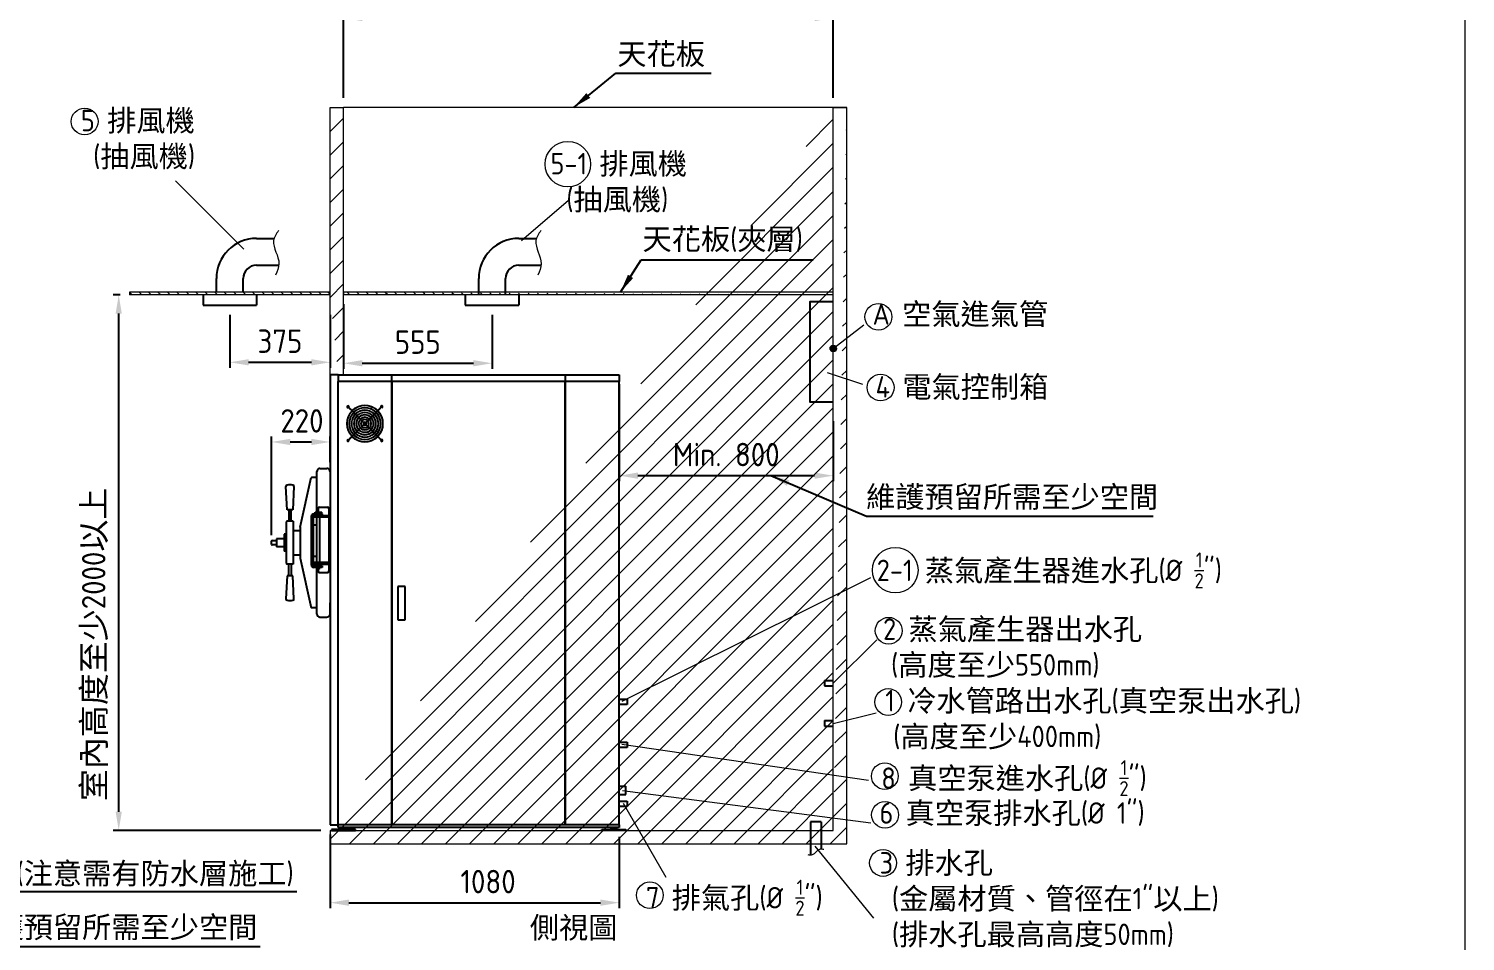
# Model space of a CAD drawing. Header units: millimetres. Extents: x -406921 to -172782, y -22195 to 7119.
# Drawn here: x -178149 to -172782, y -16461 to -13054 of the extents above; entities that cross this region are included whole.
import ezdxf

# ---------------------------------------------------------------- set-up
doc = ezdxf.new("R2010")
doc.units = ezdxf.units.MM
doc.header["$MEASUREMENT"] = 0
doc.linetypes.add('HIDDEN', pattern=[9.525, 6.35, -3.175])
doc.layers.get('0').update_dxf_attribs({"lineweight": 25})
for name, color, linetype, lineweight in [('D', 3, 'Continuous', 13), ('F', 7, 'Continuous', 15), ('H', 2, 'HIDDEN', 15), ('S', 4, 'Continuous', 15)]:
    doc.layers.add(name, color=color, linetype=linetype, lineweight=lineweight)
doc.styles.get("Standard").update_dxf_attribs({"font": 'KAIU.TTF'})
doc.styles.add('STU25', font='isocp2.shx')
doc.dimstyles.new('STU25', dxfattribs={"dimscale": 35, "dimtxt": 2.5, "dimasz": 2, "dimexe": 0.6, "dimexo": 1, "dimgap": 1, "dimtad": 1, "dimdsep": 46, "dimtxsty": 'STU25', "dimcen": 2, "dimazin": 2, "dimtfac": 1, "dimtmove": 0, "dimatfit": 3, "dimfxl": 0, "dimtolj": 1, "dimtzin": 0, "dimarcsym": 0})
doc.dimstyles.new('STU25$7', dxfattribs={"dimscale": 35, "dimtxt": 2.5, "dimasz": 2, "dimexe": 1.25, "dimexo": 0.625, "dimgap": 1, "dimtad": 0, "dimdec": 4, "dimdsep": 46, "dimtxsty": 'STU25', "dimcen": 2.5, "dimazin": 2, "dimtfac": 1, "dimtdec": 4, "dimtmove": 0, "dimatfit": 3, "dimfxl": 0, "dimtolj": 1, "dimtzin": 0, "dimarcsym": 0})
pattern_1 = [(135, (37616.902, 4272.78), (-17.6776695, -17.6776695), [])]

# ---------------------------------------------------------------- blocks, each defined once
blk = doc.blocks.new('*D5')
at = {"layer": 'D', "color": 0, "linetype": 'Continuous', "lineweight": -2}
for p, q in [((-176972.7, -14082.1), (-176972.7, -14323.6)), ((-176417.7, -14121.2), (-176417.7, -14323.6)), ((-176902.7, -14302.6), (-176487.7, -14302.6))]:
    blk.add_line(p, q, dxfattribs=at)
at = {"layer": 'D', "color": 0}
for points in [[(-176902.7, -14290.9), (-176902.7, -14314.2), (-176972.7, -14302.6)], [(-176487.7, -14314.2), (-176487.7, -14290.9), (-176417.7, -14302.6)]]:
    blk.add_solid(points, dxfattribs=at)
at = {"layer": 'Defpoints', "color": 0}
for p in [(-176972.7, -14047.1), (-176417.7, -14086.2), (-176417.7, -14302.6)]:
    blk.add_point(p, dxfattribs=at)
at = {"layer": 'D', "color": 0, "insert": (-176695.2, -14223.8), "char_height": 87.5, "attachment_point": 5, "style": 'STU25'}
blk.add_mtext('\\A1;555', dxfattribs=at)
blk = doc.blocks.new('*D7')
at = {"layer": 'D', "color": 0, "lineweight": -2}
for p, q in [((-177807.7, -14047.1), (-177833.7, -14047.1)), ((-177812.7, -15977.1), (-177812.7, -14117.1)), ((-177057.7, -16047.1), (-177833.7, -16047.1))]:
    blk.add_line(p, q, dxfattribs=at)
at = {"layer": 'D', "color": 0}
for points in [[(-177801, -14117.1), (-177824.3, -14117.1), (-177812.7, -14047.1)], [(-177824.3, -15977.1), (-177801, -15977.1), (-177812.7, -16047.1)]]:
    blk.add_solid(points, dxfattribs=at)
at = {"layer": 'Defpoints', "color": 0}
for p in [(-177812.7, -14047.1), (-177772.7, -14047.1), (-177022.7, -16047.1)]:
    blk.add_point(p, dxfattribs=at)
at = {"layer": 'D', "color": 0, "insert": (-177901.1, -15352.3), "char_height": 87.5, "attachment_point": 5, "rotation": 90, "style": 'STU25'}
blk.add_mtext('\\A1;{\\f標楷體|b0|i0|c136|p65;室內高度至少}2000{\\f標楷體|b0|i0|c136|p65;以上}', dxfattribs=at)
blk = doc.blocks.new('*D11')
at = {"layer": 'D', "color": 0, "lineweight": -2}
for p, q in [((-175942.7, -14381.1), (-175942.7, -14743.3)), ((-175142.7, -14518.6), (-175142.7, -14743.3)), ((-175872.7, -14722.3), (-175212.7, -14722.3))]:
    blk.add_line(p, q, dxfattribs=at)
at = {"layer": 'D', "color": 0}
for points in [[(-175872.7, -14710.6), (-175872.7, -14733.9), (-175942.7, -14722.3)], [(-175212.7, -14733.9), (-175212.7, -14710.6), (-175142.7, -14722.3)]]:
    blk.add_solid(points, dxfattribs=at)
at = {"layer": 'Defpoints', "color": 0}
for p in [(-175942.7, -14346.1), (-175142.7, -14483.6), (-175142.7, -14722.3)]:
    blk.add_point(p, dxfattribs=at)
at = {"layer": 'D', "color": 0, "insert": (-175542.7, -14643.5), "char_height": 87.5, "attachment_point": 5, "style": 'STU25'}
blk.add_mtext('\\A1;{\\Fisocp2.shx;Min. 800}', dxfattribs=at)
blk = doc.blocks.new('*D12')
at = {"layer": 'D', "color": 0, "lineweight": -2}
for p, q in [((-176972.7, -13312.1), (-176972.7, -12992.4)), ((-176902.7, -13013.4), (-175212.7, -13013.4)), ((-175142.7, -13312.1), (-175142.7, -12992.4))]:
    blk.add_line(p, q, dxfattribs=at)
at = {"layer": 'D', "color": 0}
for points in [[(-176902.7, -13001.7), (-176902.7, -13025.1), (-176972.7, -13013.4)], [(-175212.7, -13025.1), (-175212.7, -13001.7), (-175142.7, -13013.4)]]:
    blk.add_solid(points, dxfattribs=at)
at = {"layer": 'Defpoints', "color": 0}
for p in [(-175142.7, -13013.4), (-176972.7, -13347.1), (-175142.7, -13347.1)]:
    blk.add_point(p, dxfattribs=at)
at = {"layer": 'D', "color": 0, "insert": (-176162.1, -12923.3), "char_height": 87.5, "attachment_point": 5, "style": 'STU25'}
blk.add_mtext('\\A1;1830({\\f標楷體|b0|i0|c136|p65;滅菌區})', dxfattribs=at)
blk = doc.blocks.new('*D13')
at = {"layer": 'D', "color": 0, "lineweight": -2}
for p, q in [((-177022.7, -16062.1), (-177022.7, -16337.7)), ((-175942.7, -16071.1), (-175942.7, -16337.7)), ((-176952.7, -16316.7), (-176012.7, -16316.7))]:
    blk.add_line(p, q, dxfattribs=at)
at = {"layer": 'D', "color": 0}
for points in [[(-176952.7, -16305), (-176952.7, -16328.4), (-177022.7, -16316.7)], [(-176012.7, -16328.4), (-176012.7, -16305), (-175942.7, -16316.7)]]:
    blk.add_solid(points, dxfattribs=at)
at = {"layer": 'Defpoints', "color": 0}
for p in [(-177022.7, -16027.1), (-175942.7, -16036.1), (-175942.7, -16316.7)]:
    blk.add_point(p, dxfattribs=at)
at = {"layer": 'D', "color": 0, "insert": (-176432.7, -16238), "char_height": 87.5, "attachment_point": 5, "style": 'STU25'}
blk.add_mtext('\\A1;1080', dxfattribs=at)
blk = doc.blocks.new('*D16')
at = {"layer": 'D', "color": 0, "linetype": 'Continuous', "lineweight": -2}
for p, q in [((-177397.7, -14121.2), (-177397.7, -14320.1)), ((-177022.7, -14121.2), (-177022.7, -14320.1)), ((-177327.7, -14299.1), (-177092.7, -14299.1))]:
    blk.add_line(p, q, dxfattribs=at)
at = {"layer": 'D', "color": 0}
for points in [[(-177327.7, -14287.4), (-177327.7, -14310.7), (-177397.7, -14299.1)], [(-177092.7, -14310.7), (-177092.7, -14287.4), (-177022.7, -14299.1)]]:
    blk.add_solid(points, dxfattribs=at)
at = {"layer": 'Defpoints', "color": 0}
for p in [(-177397.7, -14086.2), (-177022.7, -14086.2), (-177022.7, -14299.1)]:
    blk.add_point(p, dxfattribs=at)
at = {"layer": 'D', "color": 0, "insert": (-177210.2, -14220.3), "char_height": 87.5, "attachment_point": 5, "style": 'STU25'}
blk.add_mtext('\\A1;375', dxfattribs=at)
blk = doc.blocks.new('*D28')
at = {"layer": 'D', "color": 0, "linetype": 'Continuous', "lineweight": -2}
for p, q in [((-177241.6, -14944.1), (-177241.6, -14575.5)), ((-177171.6, -14596.5), (-177092.7, -14596.5)), ((-177022.7, -14672.1), (-177022.7, -14575.5))]:
    blk.add_line(p, q, dxfattribs=at)
at = {"layer": 'D', "color": 0}
for points in [[(-177171.6, -14584.8), (-177171.6, -14608.2), (-177241.6, -14596.5)], [(-177092.7, -14608.2), (-177092.7, -14584.8), (-177022.7, -14596.5)]]:
    blk.add_solid(points, dxfattribs=at)
at = {"layer": 'Defpoints', "color": 0}
for p in [(-177022.7, -14596.5), (-177022.7, -14707.1), (-177241.6, -14979.1)]:
    blk.add_point(p, dxfattribs=at)
at = {"layer": 'D', "color": 0, "insert": (-177128.1, -14517.7), "char_height": 87.5, "attachment_point": 5, "style": 'STU25'}
blk.add_mtext('\\A1;220', dxfattribs=at)

msp = doc.modelspace()

# ---------------------------------------------------------------- hatches: boundary and pattern name
msp.add_hatch(color=256).paths.add_polyline_path([(-175131.981, -14247.072, 1), (-175153.502, -14247.072, 1)])
at = {"layer": 'H', "ltscale": 5}
h = msp.add_hatch(dxfattribs=at)
h.set_pattern_fill('ANSI31', color=256, scale=20, style=0)
h.set_pattern_definition([(45, (54190.627, 3469.22), (-44.90128, 44.90128), [])])
h.paths.add_polyline_path([(-175142.742, -13347.072), (-175092.742, -13347.072)], flags=16)
h.paths.add_polyline_path([(-175142.742, -13347.072), (-175092.742, -13347.072)], flags=16)
h.paths.add_polyline_path([(-175142.742, -13347.072), (-175092.742, -13347.072)], flags=0)
h.paths.add_polyline_path([(-175142.742, -13347.072), (-175092.742, -13347.072)], flags=0)
h.paths.add_polyline_path([(-175142.742, -13347.072), (-175092.742, -13347.072)], flags=0)
h.paths.add_polyline_path([(-175142.742, -13347.072), (-175092.742, -13347.072)], flags=0)
h.paths.add_polyline_path([(-175142.742, -13347.072), (-175092.742, -13347.072)], flags=0)
h.paths.add_polyline_path([(-175142.742, -13347.072), (-175092.742, -13347.072)], flags=0)
h.paths.add_polyline_path([(-175142.742, -13347.072), (-175092.742, -13347.072)], flags=0)
h.paths.add_polyline_path([(-175142.742, -13347.072), (-175092.742, -13347.072)], flags=0)
h.paths.add_polyline_path([(-175142.742, -13347.072), (-175092.742, -13347.072)], flags=0)
h.paths.add_polyline_path([(-175142.742, -13347.072), (-175092.742, -13347.072)], flags=0)
h.paths.add_polyline_path([(-175142.742, -13347.072), (-175092.742, -13347.072)], flags=0)
h.paths.add_polyline_path([(-175142.742, -13347.072), (-175092.742, -13347.072)], flags=0)
h.paths.add_polyline_path([(-175142.742, -13347.072), (-175092.742, -13347.072)], flags=0)
h.paths.add_polyline_path([(-175142.742, -13347.072), (-175092.742, -13347.072)], flags=0)
h.paths.add_polyline_path([(-175142.742, -13347.072), (-175092.742, -13347.072)], flags=0)
h.paths.add_polyline_path([(-175142.742, -13347.072), (-175092.742, -13347.072)], flags=0)
h.paths.add_polyline_path([(-175142.742, -13347.072), (-175092.742, -13347.072)], flags=0)
h.paths.add_polyline_path([(-175142.742, -13347.072), (-175092.742, -13347.072)], flags=0)
h.paths.add_polyline_path([(-175142.742, -13347.072), (-175092.742, -13347.072)], flags=0)
h.paths.add_polyline_path([(-175142.742, -13347.072), (-175092.742, -13347.072)], flags=0)
h.paths.add_polyline_path([(-175142.742, -13347.072), (-175092.742, -13347.072)], flags=0)
edge = h.paths.add_edge_path()
edge.add_line((-175092.742, -16097.072), (-175092.742, -13347.072))
edge.add_line((-175142.742, -16047.072), (-175142.742, -13347.072))
edge.add_line((-177022.742, -16097.072), (-175092.742, -16097.072))
edge.add_line((-177022.742, -16047.072), (-175142.742, -16047.072))
edge.add_line((-177022.742, -16047.072), (-177022.742, -16097.072))
h = msp.add_hatch(dxfattribs=at)
h.set_pattern_fill('ANSI31', color=256, scale=500, style=0)
h.set_pattern_definition([(45, (37616.9, 4272.78), (-44.194174, 44.194174), [])])
h.paths.add_polyline_path([(-177022.742, -13347.072), (-176972.742, -13347.072), (-176972.742, -14346.072), (-177022.742, -14346.072)])
h.paths.add_polyline_path([(-177022.742, -13347.072), (-176972.742, -13347.072)], flags=16)
h.paths.add_polyline_path([(-177022.742, -13347.072), (-176972.742, -13347.072)], flags=16)
h.paths.add_polyline_path([(-177022.742, -13347.072), (-176972.742, -13347.072)], flags=0)
h.paths.add_polyline_path([(-177022.742, -13347.072), (-176972.742, -13347.072)], flags=0)
edge = h.paths.add_edge_path(flags=16)
edge.add_line((-177022.742, -14346.072), (-176992.742, -14346.072))
edge.add_line((-177022.742, -14047.072), (-177022.742, -14037.072))
at = {"layer": 'H'}
h = msp.add_hatch(dxfattribs=at)
h.set_pattern_fill('ANSI31', color=256, scale=200, angle=90, style=0)
h.set_pattern_definition(pattern_1)
h.paths.add_polyline_path([(-177022.742, -14037.072), (-177772.742, -14037.072), (-177772.742, -14047.072), (-177022.742, -14047.072)])
h = msp.add_hatch(dxfattribs=at)
h.set_pattern_fill('ANSI31', color=256, scale=200, angle=90, style=0)
h.set_pattern_definition(pattern_1)
h.paths.add_polyline_path([(-175142.742, -14047.688), (-175142.742, -14037.072)])
h.paths.add_polyline_path([(-175142.742, -14047.688), (-175142.742, -14037.072)], flags=16)
h.paths.add_polyline_path([(-175142.742, -14047.688), (-175142.742, -14037.072)], flags=0)
h.paths.add_polyline_path([(-175142.742, -14047.688), (-175142.742, -14037.072)], flags=0)
h.paths.add_polyline_path([(-175142.742, -14047.688), (-175142.742, -14037.072)], flags=0)
edge = h.paths.add_edge_path()
edge.add_line((-175142.742, -14037.072), (-176972.742, -14037.072))
edge.add_line((-175142.742, -14047.072), (-176972.742, -14047.072))
edge.add_line((-176972.742, -14037.072), (-176972.742, -14047.072))

# ---------------------------------------------------------------- linework, layer by layer
at = {"linetype": 'Continuous'}
for p, q in [((-177297.742, -13836.324), (-177231.822, -13836.324)), ((-176317.742, -13836.324), (-176251.822, -13836.324)), ((-177297.742, -13936.324), (-177214.447, -13936.324)), ((-176317.742, -13936.324), (-176234.447, -13936.324)), ((-177447.742, -14037.072), (-177447.742, -13986.324)), ((-177347.742, -14037.072), (-177347.742, -13986.324)), ((-176467.742, -14047.072), (-176467.742, -13986.324)), ((-176367.742, -14047.072), (-176367.742, -13986.324)), ((-177497.742, -14047.072), (-177497.742, -14086.216)), ((-177297.742, -14047.072), (-177297.742, -14086.216)), ((-176517.742, -14047.072), (-176517.742, -14086.216)), ((-176317.742, -14047.072), (-176317.742, -14086.216)), ((-177497.742, -14086.216), (-177297.742, -14086.216)), ((-176517.742, -14086.216), (-176317.742, -14086.216)), ((-177183.326, -14849.335), (-177187.826, -14762.335)), ((-177157.826, -14762.335), (-177162.326, -14849.335)), ((-177162.326, -14849.335), (-177183.326, -14849.335)), ((-177177.576, -14849.335), (-177177.576, -14892.572)), ((-177168.076, -14892.572), (-177168.076, -14849.335)), ((-177084.742, -14864.894), (-177052.742, -14864.894)), ((-177078.353, -14858.167), (-177079.257, -14859.071)), ((-177079.257, -14863.99), (-177079.257, -14859.071)), ((-177079.257, -14863.99), (-177078.353, -14864.894)), ((-177078.353, -14858.167), (-177055.13, -14858.167)), ((-177078.353, -14864.894), (-177066.742, -14864.894)), ((-177055.13, -14864.894), (-177066.742, -14864.894)), ((-177055.13, -14858.167), (-177054.227, -14859.071)), ((-177054.227, -14863.99), (-177055.13, -14864.894)), ((-177054.227, -14863.99), (-177054.227, -14859.071)), ((-177052.742, -14864.894), (-177052.742, -14870.894)), ((-177092.742, -15056.894), (-177092.742, -14872.894)), ((-177086.742, -14872.894), (-177086.742, -15056.894)), ((-177086.742, -14873.394), (-177086.742, -14873.394)), ((-177072.704, -14907.394), (-177086.742, -14907.394)), ((-177086.678, -14872.394), (-177082.742, -14872.394)), ((-177052.742, -14870.894), (-177084.742, -14870.894)), ((-177072.452, -15046.894), (-177072.452, -14876.894)), ((-177061.031, -15046.894), (-177061.031, -14876.894)), ((-177086.742, -15022.394), (-177072.704, -15022.394)), ((-177177.576, -15095.81), (-177177.576, -15052.572)), ((-177168.076, -15052.572), (-177168.076, -15095.81)), ((-177086.742, -15057.394), (-177086.742, -15057.394)), ((-177072.704, -15057.394), (-177086.678, -15057.394)), ((-177052.742, -15058.894), (-177084.742, -15058.894)), ((-177052.742, -15064.894), (-177084.742, -15064.894)), ((-177072.452, -15058.894), (-177072.452, -15052.894)), ((-177071.549, -15070.289), (-177072.275, -15064.894)), ((-177071.549, -15070.289), (-177061.934, -15070.289)), ((-177061.934, -15070.289), (-177061.208, -15064.894)), ((-177061.031, -15058.894), (-177061.031, -15052.894)), ((-177052.742, -15058.894), (-177052.742, -15064.894)), ((-177183.326, -15095.81), (-177187.826, -15182.81)), ((-177162.326, -15095.81), (-177183.326, -15095.81)), ((-177157.826, -15182.81), (-177162.326, -15095.81)), ((-175175.117, -15487.072), (-175142.742, -15487.072)), ((-175175.117, -15487.072), (-175175.117, -15507.072)), ((-175175.117, -15507.072), (-175142.742, -15507.072)), ((-175175.117, -15637.072), (-175175.117, -15657.072)), ((-175175.117, -15637.072), (-175142.742, -15637.072)), ((-175175.117, -15657.072), (-175142.742, -15657.072)), ((-177017.242, -16044.072), (-177017.242, -16047.072)), ((-176928.242, -16044.072), (-177017.242, -16044.072)), ((-177017.242, -16047.072), (-176928.242, -16047.072)), ((-176986.03, -16044.072), (-176983.134, -16041.176)), ((-176962.349, -16036.072), (-176983.134, -16036.072)), ((-176983.134, -16036.072), (-176983.134, -16044.072)), ((-176977.938, -16036.072), (-176977.938, -16044.072)), ((-176972.545, -16036.072), (-176972.545, -16044.072)), ((-176962.349, -16044.072), (-176962.349, -16036.072)), ((-176959.453, -16044.072), (-176962.349, -16041.176)), ((-176928.242, -16047.072), (-176928.242, -16044.072)), ((-176007.242, -16047.072), (-176007.242, -16044.072)), ((-176007.242, -16044.072), (-175918.242, -16044.072)), ((-175918.242, -16047.072), (-176007.242, -16047.072)), ((-175976.03, -16044.072), (-175973.134, -16041.176)), ((-175973.134, -16044.072), (-175973.134, -16036.072)), ((-175973.134, -16036.072), (-175952.349, -16036.072)), ((-175962.938, -16036.072), (-175962.938, -16044.072)), ((-175957.545, -16036.072), (-175957.545, -16044.072)), ((-175952.349, -16036.072), (-175952.349, -16044.072)), ((-175949.453, -16044.072), (-175952.349, -16041.176)), ((-175918.242, -16044.072), (-175918.242, -16047.072)), ((-175187.742, -16014.697), (-175227.742, -16014.697)), ((-175227.742, -16014.697), (-175227.742, -16137.954)), ((-175187.742, -16014.697), (-175187.742, -16116.121))]:
    msp.add_line(p, q, dxfattribs=at)
for p, q in [((-176992.742, -14346.072), (-177022.742, -14346.072)), ((-177022.742, -14346.072), (-177022.742, -16026.072)), ((-176992.742, -14346.072), (-176992.742, -14371.072)), ((-176992.742, -14346.072), (-175942.742, -14346.072)), ((-176992.742, -16026.072), (-176992.742, -14371.072)), ((-176792.742, -14371.072), (-176992.742, -14371.072)), ((-176792.742, -16026.072), (-176792.742, -14371.072)), ((-176792.742, -14371.072), (-176791.242, -14371.072)), ((-176791.992, -14371.072), (-176791.992, -14346.072)), ((-176791.242, -16026.072), (-176791.242, -14371.072)), ((-176144.242, -14371.072), (-176791.242, -14371.072)), ((-176144.242, -16026.072), (-176144.242, -14371.072)), ((-176144.242, -14371.072), (-176142.742, -14371.072)), ((-176143.492, -14371.072), (-176143.492, -14346.072)), ((-176142.742, -16026.072), (-176142.742, -14371.072)), ((-175942.742, -14371.072), (-176142.742, -14371.072)), ((-175942.742, -14346.072), (-175942.742, -14371.072)), ((-175942.742, -16026.072), (-175942.742, -14371.072)), ((-177072.704, -14858.167), (-177072.704, -14706.124)), ((-177060.742, -14695.072), (-177034.742, -14695.072)), ((-177134.742, -14915.072), (-177093.912, -14729.122)), ((-177093.912, -14729.122), (-177092.742, -14729.122)), ((-177072.704, -14729.122), (-177092.742, -14729.122)), ((-177022.742, -14707.072), (-177022.742, -14747.572)), ((-177022.742, -14727.572), (-177022.742, -15217.572)), ((-177067.742, -14844.685), (-177067.742, -14858.167)), ((-177062.742, -14839.685), (-177032.742, -14839.685)), ((-177027.742, -14844.685), (-177027.742, -15079.103)), ((-177187.076, -14895.072), (-177187.076, -15050.072)), ((-177161.076, -14892.572), (-177184.576, -14892.572)), ((-177161.076, -14892.572), (-177161.076, -15052.572)), ((-177134.742, -14915.072), (-177134.742, -15030.072)), ((-177082.742, -14870.894), (-177027.742, -14870.894)), ((-177082.742, -14876.894), (-177082.742, -14870.894)), ((-177027.742, -14876.894), (-177082.742, -14876.894)), ((-177072.704, -15046.894), (-177072.704, -14876.894)), ((-177027.742, -14870.894), (-177027.742, -14876.894)), ((-177241.576, -14966.072), (-177239.576, -14964.072)), ((-177241.576, -14979.072), (-177241.576, -14966.072)), ((-177239.576, -14964.072), (-177223.576, -14964.072)), ((-177223.576, -14957.572), (-177223.576, -14987.572)), ((-177195.076, -14957.572), (-177223.576, -14957.572)), ((-177195.076, -14940.822), (-177195.076, -15004.322)), ((-177186.976, -14940.822), (-177195.076, -14940.822)), ((-177187.076, -14940.822), (-177187.076, -15004.322)), ((-177161.076, -14927.572), (-177134.742, -14927.572)), ((-177241.576, -14979.072), (-177239.576, -14981.072)), ((-177223.576, -14981.072), (-177239.576, -14981.072)), ((-177195.076, -14987.572), (-177223.576, -14987.572)), ((-177187.076, -15004.322), (-177195.076, -15004.322)), ((-177161.076, -15017.572), (-177134.742, -15017.572)), ((-177161.076, -15052.572), (-177184.576, -15052.572)), ((-177134.742, -15030.072), (-177093.912, -15216.022)), ((-177082.742, -15046.894), (-177082.742, -15052.894)), ((-177027.742, -15046.894), (-177082.742, -15046.894)), ((-177082.742, -15052.894), (-177027.742, -15052.894)), ((-177072.704, -15058.894), (-177072.704, -15052.894)), ((-177072.704, -15239.021), (-177072.704, -15064.894)), ((-177067.742, -15070.289), (-177067.742, -15079.103)), ((-177027.742, -15052.894), (-177027.742, -15046.894)), ((-177062.742, -15084.103), (-177032.742, -15084.103)), ((-176769.242, -15136.072), (-176769.242, -15261.072)), ((-176742.242, -15136.072), (-176769.242, -15136.072)), ((-176742.242, -15261.072), (-176742.242, -15136.072)), ((-177072.704, -15216.022), (-177093.912, -15216.022)), ((-177022.742, -15238.072), (-177022.742, -15197.572)), ((-177060.742, -15250.072), (-177034.742, -15250.072)), ((-176769.242, -15261.072), (-176742.242, -15261.072)), ((-175942.742, -15557.072), (-175912.742, -15557.072)), ((-175912.742, -15557.072), (-175912.742, -15577.072)), ((-175912.742, -15577.072), (-175942.742, -15577.072)), ((-175942.742, -15717.072), (-175912.742, -15717.072)), ((-175912.742, -15717.072), (-175912.742, -15737.072)), ((-175912.742, -15737.072), (-175942.742, -15737.072)), ((-175942.742, -15881.072), (-175917.742, -15881.072)), ((-175917.742, -15913.072), (-175917.742, -15881.072)), ((-175942.742, -15913.072), (-175917.742, -15913.072)), ((-175942.742, -15937.072), (-175912.742, -15937.072)), ((-175912.742, -15937.072), (-175912.742, -15957.072)), ((-175912.742, -15957.072), (-175942.742, -15957.072)), ((-177022.742, -16026.072), (-176992.742, -16026.072)), ((-176792.742, -16026.072), (-176992.742, -16026.072)), ((-176992.742, -16036.072), (-176992.742, -16026.072)), ((-175942.742, -16036.072), (-176992.742, -16036.072)), ((-176144.242, -16026.072), (-176791.242, -16026.072)), ((-175942.742, -16026.072), (-176142.742, -16026.072)), ((-175942.742, -16026.072), (-175942.742, -16036.072))]:
    msp.add_line(p, q)
at = {"lineweight": 15}
for p, q in [((-176953.368, -14468.906), (-176955.625, -14468.101)), ((-176951.377, -14464.557), (-176953.071, -14466.251)), ((-176948.838, -14471.013), (-176952.009, -14467.844)), ((-176951.845, -14470.235), (-176952.009, -14467.844)), ((-176951.845, -14470.235), (-176948.674, -14473.404)), ((-176948.674, -14473.404), (-176948.838, -14471.013)), ((-176947.773, -14474.299), (-176944.228, -14477.822)), ((-176944.139, -14475.691), (-176947.682, -14472.169)), ((-176896.366, -14523.458), (-176943.235, -14476.589)), ((-176943.071, -14478.979), (-176896.202, -14525.849)), ((-176843.791, -14477.462), (-176890.661, -14524.331)), ((-176888.353, -14524.976), (-176841.483, -14478.106)), ((-176839.158, -14472.806), (-176842.682, -14476.351)), ((-176840.542, -14477.16), (-176837.018, -14473.615)), ((-176835.047, -14468.688), (-176838.216, -14471.859)), ((-176835.908, -14472.504), (-176838.216, -14471.859)), ((-176835.908, -14472.504), (-176832.739, -14469.333)), ((-176832.739, -14469.333), (-176835.047, -14468.688)), ((-176832.6, -14465.512), (-176834.114, -14467.37)), ((-176829.891, -14467.742), (-176828.197, -14469.436)), ((-176897.479, -14531.513), (-176944.349, -14578.382)), ((-176941.958, -14578.218), (-176895.089, -14531.349)), ((-176889.829, -14532.584), (-176842.96, -14579.454)), ((-176842.315, -14577.146), (-176889.184, -14530.277)), ((-176949.924, -14583.985), (-176953.093, -14587.156)), ((-176950.703, -14586.991), (-176947.533, -14583.82)), ((-176945.244, -14579.283), (-176948.767, -14582.828)), ((-176946.638, -14582.919), (-176943.114, -14579.374)), ((-176842.012, -14580.397), (-176838.468, -14583.92)), ((-176837.659, -14581.78), (-176841.204, -14578.256)), ((-176837.357, -14585.029), (-176834.186, -14588.198)), ((-176833.542, -14585.891), (-176836.713, -14582.721))]:
    msp.add_line(p, q, dxfattribs=at)
at = {"linetype": 'Continuous'}
msp.add_lwpolyline([(-175142.742, -14073.203), (-175230.327, -14073.203), (-175230.327, -14447.072), (-175142.742, -14447.072)], dxfattribs=at)
at = {"lineweight": 15, "flags": 128}
for points in [[(-176947.681, -14472.17), (-176948.263, -14471.589), (-176948.838, -14471.013)], [(-176948.674, -14473.404), (-176948.163, -14473.912), (-176947.771, -14474.301)], [(-176947.773, -14474.299), (-176947.966, -14474.022), (-176948.123, -14473.624), (-176948.22, -14473.168), (-176948.241, -14472.722), (-176948.185, -14472.353), (-176948.058, -14472.119), (-176947.881, -14472.055), (-176947.682, -14472.169)], [(-176944.228, -14477.822), (-176944.421, -14477.545), (-176944.578, -14477.148), (-176944.675, -14476.691), (-176944.696, -14476.245), (-176944.64, -14475.877), (-176944.513, -14475.643), (-176944.336, -14475.578), (-176944.139, -14475.691)], [(-176944.228, -14477.822), (-176943.646, -14478.404), (-176943.071, -14478.979)], [(-176943.235, -14476.589), (-176943.746, -14476.08), (-176944.138, -14475.692)], [(-176943.071, -14478.979), (-176943.078, -14478.888), (-176943.095, -14478.629), (-176943.122, -14478.241), (-176943.153, -14477.784), (-176943.185, -14477.327), (-176943.211, -14476.939), (-176943.229, -14476.68), (-176943.235, -14476.589), (-176943.235, -14476.589)], [(-176842.681, -14476.351), (-176843.228, -14476.899), (-176843.791, -14477.462)], [(-176841.483, -14478.106), (-176841.571, -14478.082), (-176841.821, -14478.012), (-176842.196, -14477.907), (-176842.637, -14477.784), (-176843.079, -14477.661), (-176843.453, -14477.556), (-176843.703, -14477.486), (-176843.791, -14477.462), (-176843.791, -14477.462)], [(-176840.542, -14477.16), (-176840.427, -14476.932), (-176840.492, -14476.678), (-176840.728, -14476.435), (-176841.099, -14476.241), (-176841.547, -14476.125), (-176842.005, -14476.105), (-176842.403, -14476.184), (-176842.681, -14476.351), (-176842.69, -14476.36)], [(-176841.483, -14478.106), (-176840.963, -14477.584), (-176840.541, -14477.159)], [(-176838.216, -14471.859), (-176838.737, -14472.382), (-176839.159, -14472.807)], [(-176837.018, -14473.615), (-176836.903, -14473.387), (-176836.969, -14473.133), (-176837.205, -14472.89), (-176837.575, -14472.696), (-176838.023, -14472.58), (-176838.481, -14472.56), (-176838.88, -14472.639), (-176839.157, -14472.805), (-176839.158, -14472.806)], [(-176837.018, -14473.615), (-176836.471, -14473.067), (-176835.908, -14472.504)], [(-176897.479, -14531.513), (-176897.388, -14531.506), (-176897.129, -14531.488), (-176896.741, -14531.462), (-176896.284, -14531.431), (-176895.827, -14531.399), (-176895.439, -14531.373), (-176895.18, -14531.355), (-176895.089, -14531.349), (-176895.089, -14531.349)], [(-176896.202, -14525.849), (-176896.208, -14525.758), (-176896.226, -14525.498), (-176896.253, -14525.111), (-176896.284, -14524.653), (-176896.315, -14524.196), (-176896.342, -14523.808), (-176896.36, -14523.549), (-176896.366, -14523.458), (-176896.366, -14523.458)], [(-176888.353, -14524.976), (-176888.441, -14524.951), (-176888.691, -14524.881), (-176889.065, -14524.777), (-176889.507, -14524.653), (-176889.948, -14524.53), (-176890.323, -14524.425), (-176890.573, -14524.355), (-176890.661, -14524.331), (-176890.661, -14524.331)], [(-176889.184, -14530.277), (-176889.209, -14530.365), (-176889.279, -14530.615), (-176889.383, -14530.989), (-176889.507, -14531.431), (-176889.63, -14531.872), (-176889.735, -14532.247), (-176889.805, -14532.497), (-176889.829, -14532.584), (-176889.829, -14532.584)], [(-176953.093, -14587.156), (-176953.002, -14587.149), (-176952.743, -14587.131), (-176952.355, -14587.105), (-176951.898, -14587.073), (-176951.441, -14587.042), (-176951.053, -14587.015), (-176950.794, -14586.997), (-176950.703, -14586.991), (-176950.703, -14586.991)], [(-176952.836, -14590.771), (-176952.806, -14590.685), (-176952.718, -14590.441), (-176952.588, -14590.075), (-176952.434, -14589.643), (-176952.28, -14589.211), (-176952.149, -14588.845), (-176952.062, -14588.601), (-176952.031, -14588.515), (-176952.031, -14588.515)], [(-176948.767, -14582.828), (-176949.349, -14583.41), (-176949.924, -14583.985)], [(-176949.924, -14583.985), (-176949.833, -14583.978), (-176949.574, -14583.961), (-176949.186, -14583.934), (-176948.729, -14583.902), (-176948.271, -14583.871), (-176947.884, -14583.844), (-176947.624, -14583.827), (-176947.533, -14583.82), (-176947.533, -14583.82)], [(-176948.767, -14582.828), (-176948.882, -14583.028), (-176948.818, -14583.205), (-176948.584, -14583.331), (-176948.216, -14583.388), (-176947.77, -14583.366), (-176947.313, -14583.27), (-176946.916, -14583.113), (-176946.639, -14582.92), (-176946.638, -14582.919)], [(-176947.533, -14583.82), (-176947.025, -14583.309), (-176946.636, -14582.918)], [(-176945.244, -14579.283), (-176945.359, -14579.483), (-176945.295, -14579.66), (-176945.061, -14579.786), (-176944.692, -14579.843), (-176944.246, -14579.821), (-176943.789, -14579.725), (-176943.392, -14579.568), (-176943.115, -14579.375), (-176943.099, -14579.358)], [(-176944.349, -14578.382), (-176944.857, -14578.893), (-176945.246, -14579.285)], [(-176944.349, -14578.382), (-176944.258, -14578.376), (-176943.999, -14578.358), (-176943.611, -14578.331), (-176943.153, -14578.3), (-176942.696, -14578.269), (-176942.308, -14578.242), (-176942.049, -14578.224), (-176941.958, -14578.218)], [(-176943.115, -14579.375), (-176942.534, -14578.793), (-176941.958, -14578.218)], [(-176842.315, -14577.146), (-176842.34, -14577.234), (-176842.409, -14577.484), (-176842.514, -14577.858), (-176842.637, -14578.3), (-176842.761, -14578.742), (-176842.865, -14579.116), (-176842.935, -14579.366), (-176842.96, -14579.454), (-176842.96, -14579.454)], [(-176842.96, -14579.454), (-176842.437, -14579.974), (-176842.012, -14580.397)], [(-176841.204, -14578.256), (-176841.752, -14577.709), (-176842.315, -14577.146)], [(-176841.204, -14578.256), (-176841.038, -14578.534), (-176840.959, -14578.932), (-176840.979, -14579.391), (-176841.094, -14579.839), (-176841.288, -14580.209), (-176841.531, -14580.445), (-176841.786, -14580.51), (-176842.012, -14580.397)], [(-176837.659, -14581.78), (-176837.493, -14582.058), (-176837.414, -14582.456), (-176837.434, -14582.914), (-176837.549, -14583.362), (-176837.743, -14583.733), (-176837.986, -14583.968), (-176838.241, -14584.034), (-176838.468, -14583.92)], [(-176838.468, -14583.919), (-176837.92, -14584.466), (-176837.357, -14585.029)], [(-176836.713, -14582.721), (-176837.235, -14582.201), (-176837.66, -14581.779)], [(-176836.713, -14582.721), (-176836.737, -14582.809), (-176836.807, -14583.059), (-176836.912, -14583.434), (-176837.035, -14583.875), (-176837.158, -14584.317), (-176837.263, -14584.691), (-176837.332, -14584.941), (-176837.357, -14585.029), (-176837.357, -14585.029)], [(-176833.542, -14585.891), (-176833.566, -14585.978), (-176833.636, -14586.229), (-176833.741, -14586.603), (-176833.864, -14587.045), (-176833.987, -14587.486), (-176834.092, -14587.861), (-176834.162, -14588.111), (-176834.186, -14588.198), (-176834.186, -14588.198)], [(-176832.223, -14586.823), (-176832.152, -14586.881), (-176831.951, -14587.045), (-176831.65, -14587.291), (-176831.294, -14587.58), (-176830.939, -14587.87), (-176830.638, -14588.115), (-176830.436, -14588.279), (-176830.366, -14588.337), (-176830.366, -14588.337)]]:
    msp.add_lwpolyline(points, dxfattribs=at)
msp.add_circle((-175142.742, -14247.072), 10.761)
at = {"linetype": 'Continuous'}
for centre, radius, start, end in [((-177297.742, -13986.324), 150, 90, 180), ((-176317.742, -13986.324), 150, 90, 180), ((-177297.742, -13986.324), 50, 90, 180), ((-176317.742, -13986.324), 50, 90, 180), ((-177182.819, -14762.335), 5.007, 101.352885, 180), ((-177172.826, -14812.107), 55.773, 78.647115, 101.352885), ((-177162.832, -14762.335), 5.007, 354.078128, 78.647115), ((-177084.742, -14872.894), 8, 90, 180), ((-177084.742, -14872.894), 2, 90, 180), ((-177084.742, -15056.894), 8, 180, 270), ((-177084.742, -15056.894), 2, 180, 270), ((-177182.819, -15182.81), 5.007, 180, 258.647115), ((-177172.826, -15133.037), 55.773, 258.647115, 281.352885), ((-177162.832, -15182.81), 5.007, 281.352885, 5.921872)]:
    msp.add_arc(centre, radius, start, end, dxfattribs=at)
at = {"lineweight": 15}
for centre, radius, start, end in [((-176892.895, -14528.042), 68.89, 135.654791, 224.345209), ((-176955.81, -14465.158), 4.474, 7.72641, 303.082389), ((-176892.895, -14528.042), 66.493, 135.678388, 224.321612), ((-176955.81, -14465.158), 2.949, 338.24494, 273.60092), ((-176953.621, -14470.734), 3.309, 60.852095, 127.273917), ((-176953.621, -14470.734), 1.845, 15.70752, 82.129342), ((-176892.895, -14528.042), 60.204, 135.749268, 224.250732), ((-176892.895, -14528.042), 57.807, 135.780328, 224.219672), ((-176892.895, -14528.042), 68.89, 45.868251, 134.345209), ((-176892.895, -14528.042), 66.493, 45.899542, 134.321612), ((-176892.895, -14528.042), 60.204, 45.993533, 134.250732), ((-176892.895, -14528.042), 57.807, 46.03472, 134.219672), ((-176892.895, -14528.042), 51.517, 46.161068, 134.124393), ((-176892.895, -14528.042), 49.121, 46.217714, 134.081677), ((-176892.895, -14528.042), 42.532, 46.406409, 133.939386), ((-176892.895, -14528.042), 40.136, 46.490393, 133.876058), ((-176892.895, -14528.042), 57.807, 316.03472, 43.96528), ((-176892.895, -14528.042), 60.204, 315.993533, 44.006467), ((-176892.895, -14528.042), 66.493, 315.899542, 44.100458), ((-176892.895, -14528.042), 68.89, 315.868251, 44.131749), ((-176835.588, -14467.317), 1.475, 291.515654, 357.937475), ((-176830.012, -14465.127), 4.675, 292.835809, 208.66013), ((-176835.588, -14467.317), 3.49, 324.712579, 31.134401), ((-176830.012, -14465.127), 2.617, 272.629844, 188.454165), ((-176892.895, -14528.042), 51.517, 135.875607, 224.124393), ((-176892.895, -14528.042), 49.121, 135.918323, 224.081677), ((-176892.895, -14528.042), 42.532, 136.060614, 223.939386), ((-176892.895, -14528.042), 40.136, 136.123942, 223.876058), ((-176892.895, -14528.042), 33.546, 136.344753, 223.655247), ((-176892.895, -14528.042), 31.15, 136.448217, 223.551783), ((-176892.895, -14528.042), 24.86, 136.814744, 223.185256), ((-176892.895, -14528.042), 33.546, 46.783235, 133.655247), ((-176892.895, -14528.042), 22.464, 137.008392, 222.991608), ((-176892.895, -14528.042), 31.15, 46.920457, 133.551783), ((-176892.895, -14528.042), 24.86, 47.406612, 133.185256), ((-176892.895, -14528.042), 16.174, 137.789965, 222.210035), ((-176892.895, -14528.042), 22.464, 47.663494, 132.991608), ((-176892.895, -14528.042), 22.464, 227.008392, 312.336506), ((-176892.895, -14528.042), 13.778, 138.275666, 221.724334), ((-176892.895, -14528.042), 16.174, 48.700537, 132.210035), ((-176892.895, -14528.042), 16.174, 227.789965, 311.299463), ((-176892.895, -14528.042), 13.778, 49.345253, 131.724334), ((-176892.895, -14528.042), 13.778, 228.275666, 310.654747), ((-176892.895, -14528.042), 7.188, 141.287552, 218.712448), ((-176892.895, -14528.042), 4.792, 144.455268, 215.698151), ((-176899.673, -14528.042), 4.106, 302.292794, 32.292794), ((-176892.895, -14528.042), 7.188, 53.349946, 128.712448), ((-176892.895, -14528.042), 7.188, 231.287552, 306.650054), ((-176899.673, -14528.042), 5.652, 324.194093, 54.194093), ((-176892.895, -14528.042), 4.792, 57.581499, 125.79621), ((-176892.895, -14528.042), 4.792, 234.455268, 303.070891), ((-176886.118, -14528.042), 5.866, 140.752485, 230.752485), ((-176886.118, -14528.042), 3.794, 126.085891, 216.085891), ((-176892.895, -14528.042), 4.792, 327.581499, 31.743515), ((-176892.895, -14528.042), 7.188, 323.349946, 36.650054), ((-176892.895, -14528.042), 13.778, 319.345253, 40.654747), ((-176892.895, -14528.042), 16.174, 318.700537, 41.299463), ((-176892.895, -14528.042), 22.464, 317.663494, 42.336506), ((-176892.895, -14528.042), 24.86, 317.406612, 42.593388), ((-176892.895, -14528.042), 31.15, 316.920457, 43.079543), ((-176892.895, -14528.042), 33.546, 316.783235, 43.216765), ((-176892.895, -14528.042), 40.136, 316.490393, 43.509607), ((-176892.895, -14528.042), 42.532, 316.406409, 43.593591), ((-176892.895, -14528.042), 49.121, 316.217714, 43.782286), ((-176892.895, -14528.042), 51.517, 316.161068, 43.838932), ((-176955.779, -14590.957), 4.474, 104.562758, 33.082389), ((-176955.779, -14590.957), 2.949, 75.081289, 3.60092), ((-177714.715, -15553.452), 1228.425, 51.798385, 51.910146), ((-176950.203, -14588.767), 3.309, 150.852095, 217.273916), ((-176950.203, -14588.767), 1.845, 105.707521, 172.129343), ((-176892.895, -14528.042), 68.89, 225.654791, 314.131749), ((-176892.895, -14528.042), 66.493, 225.678388, 314.100458), ((-176892.895, -14528.042), 60.204, 225.749268, 314.006467), ((-176892.895, -14528.042), 57.807, 225.780328, 313.96528), ((-176892.895, -14528.042), 51.517, 225.875607, 313.838932), ((-176892.895, -14528.042), 49.121, 225.918323, 313.782286), ((-176892.895, -14528.042), 42.532, 226.060614, 313.593591), ((-176892.895, -14528.042), 40.136, 226.123942, 313.509607), ((-176892.895, -14528.042), 33.546, 226.344753, 313.216765), ((-176892.895, -14528.042), 31.15, 226.448217, 313.079543), ((-176892.895, -14528.042), 24.86, 226.814744, 312.593388), ((-176829.981, -14590.926), 4.675, 176.078517, 118.66013), ((-176243.911, -16380.231), 1884.602, 108.194605, 108.267453), ((-176832.17, -14585.35), 3.49, 234.712579, 301.1344), ((-176832.17, -14585.35), 1.475, 201.515654, 267.937476), ((-176829.981, -14590.926), 2.617, 155.872552, 98.454165)]:
    msp.add_arc(centre, radius, start, end, dxfattribs=at)
for centre, radius, start, end in [((-177060.742, -14707.072), 12, 90, 180), ((-177034.742, -14707.072), 12, 0, 90), ((-177062.742, -14844.685), 5, 90, 180), ((-177032.742, -14844.685), 5, 0, 90), ((-177184.576, -14895.072), 2.5, 90, 180), ((-177236.177, -14968.322), 5.442, 128.647615, 141.352385), ((-177236.177, -14976.822), 5.442, 218.647615, 231.352385), ((-177184.576, -15050.072), 2.5, 180, 270), ((-177062.742, -15079.103), 5, 180, 270), ((-177032.742, -15079.103), 5, 270, 0), ((-177060.742, -15238.072), 12, 180, 270), ((-177034.742, -15238.072), 12, 270, 0)]:
    msp.add_arc(centre, radius, start, end)
at = {"layer": 'D'}
for p, q in [((-177345.03, -13876.907), (-177600.519, -13621.623)), ((-175142.742, -14247.072), (-175028.662, -14158.739)), ((-175165.175, -14337.391), (-175033.461, -14380.712)), ((-175931.306, -15564.795), (-175002.24, -15102.434)), ((-175142.742, -15497.072), (-174980.246, -15335.222)), ((-175142.742, -15647.072), (-174983.123, -15607.572)), ((-175932.966, -15725.159), (-175011.548, -15859.357)), ((-175929.941, -15897.8), (-175002.034, -16018.394)), ((-175927.5, -15945.356), (-175768.421, -16220.968)), ((-175211.272, -16105.902), (-174992.54, -16375.047))]:
    msp.add_line(p, q, dxfattribs=at)
at = {"layer": 'D', "linetype": 'Continuous'}
msp.add_line((-176307.391, -13844.276), (-176132.723, -13693.575), dxfattribs=at)
at = {"layer": 'D'}
for centre, radius in [((-177940.01, -13399.773), 50), ((-176134.522, -13559.162), 85), ((-174974.382, -14129.299), 50), ((-174965.956, -14393.225), 50), ((-174911.169, -15075.203), 85), ((-174935.806, -15301.474), 50), ((-174937.662, -15567.526), 50), ((-174950.162, -15844.188), 50), ((-174949.556, -15988.786), 50), ((-174957.04, -16168.489), 50), ((-175828.15, -16288.833), 50)]:
    msp.add_circle(centre, radius, dxfattribs=at)
for points in [[(-177215.507, -13806.747), (-177233.769, -13844.652), (-177214.102, -13930.99), (-177226.745, -13973.106)], [(-176235.507, -13806.747), (-176253.769, -13844.652), (-176234.102, -13930.99), (-176246.745, -13973.106)], [(-175238.405, -16136.814), (-175220.077, -16136.814), (-175193.671, -16116.945), (-175178.449, -16116.945)]]:
    msp.add_spline(points, degree=3, dxfattribs=at)
at = {"layer": 'F', "color": 6}
msp.add_lwpolyline([(-185966.52, -9349.47), (-185966.52, -18619.47), (-172781.52, -18619.47), (-172781.52, -9349.47)], close=True, dxfattribs=at)
msp.add_lwpolyline([(-185966.52, -9349.47), (-185966.52, -18619.47), (-172781.52, -18619.47), (-172781.52, -9349.47)], close=True, dxfattribs=at)
at = {"layer": 'H'}
for p, q in [((-176972.742, -14037.072), (-176972.742, -14047.072)), ((-175142.742, -14047.688), (-175142.742, -14037.072))]:
    msp.add_line(p, q, dxfattribs=at)
at = {"layer": 'S', "linetype": 'Continuous'}
for p, q in [((-177022.742, -14346.072), (-177022.742, -13347.072)), ((-177022.742, -13347.072), (-176972.742, -13347.072)), ((-175142.742, -13347.072), (-176972.742, -13347.072)), ((-176972.742, -14346.072), (-176972.742, -13347.072)), ((-175142.742, -16047.072), (-175142.742, -13347.072)), ((-175092.742, -13347.072), (-175142.742, -13347.072)), ((-175092.742, -16097.072), (-175092.742, -13347.072)), ((-177022.742, -14037.072), (-177772.742, -14037.072)), ((-177022.742, -14047.072), (-177772.742, -14047.072)), ((-175142.742, -14037.072), (-176972.742, -14037.072)), ((-175142.742, -14047.072), (-176972.742, -14047.072)), ((-177022.742, -16047.072), (-175142.742, -16047.072)), ((-177022.742, -16097.072), (-175092.742, -16097.072))]:
    msp.add_line(p, q, dxfattribs=at)
at = {"layer": 'S'}
for p, q in [((-177022.742, -13347.072), (-176972.742, -13347.072)), ((-175142.742, -13347.072), (-175092.742, -13347.072)), ((-177772.742, -14037.072), (-177772.742, -14047.072)), ((-177022.742, -14047.072), (-177022.742, -14037.072)), ((-175142.742, -14047.688), (-175142.742, -14037.072)), ((-177022.742, -16047.072), (-177022.742, -16097.072))]:
    msp.add_line(p, q, dxfattribs=at)

# ---------------------------------------------------------------- texts
at = {"layer": 'D', "color": 11, "char_height": 80, "attachment_point": 1}
for s, insert in [('{\\C3;天花板 }', (-175949.584, -13107.753)), ('{\\Fisocp2.shx;\\C3;5 \\f標楷體|b0|i0|c136|p65;排風機\\P\\Fisocp2.shx; (\\f標楷體|b0|i0|c136|p65;抽風機\\Fisocp2.shx;)}', (-177954.038, -13356.258)), ('{\\Fisocp2.shx;\\C3;5-1 \\f標楷體|b0|i0|c136|p65;排風機\\P\\f???|b0|i0|c0|p65;  \\Fisocp2.shx;(\\f標楷體|b0|i0|c136|p65;抽風機\\Fisocp2.shx;)}', (-176199.717, -13517.37)), ('{\\C3;天花板\\Fisocp2.shx;(\\f標楷體|b0|i0|c136|p65;夾層\\Fisocp2.shx;)}', (-175855.624, -13798.772)), ('{\\Fisocp2.shx;\\C3;A \\f標楷體|b0|i0|c136|p65;空氣進氣管}', (-174996.098, -14078.755)), ('{\\Fisocp2.shx;\\C3;4 \\f標楷體|b0|i0|c136|p65;電氣控制箱}', (-174984.777, -14350.809)), ('{\\C3;維護預留所需至少空間}', (-175020.273, -14761.24)), ('{\\Fisocp2.shx;\\C3;2 \\f標楷體|b0|i0|c136|p65;蒸氣產生器出水孔\\P\\f???|b0|i0|c0|p65; \\Fisocp2.shx;(\\f標楷體|b0|i0|c136|p65;高度至少\\Fisocp2.shx;550mm)}', (-174956.831, -15255.304)), ('{\\Fisocp2.shx;\\C3;1 \\f標楷體|b0|i0|c136|p65;冷水管路出水孔\\Fisocp2.shx;(\\f標楷體|b0|i0|c136|p65;真空泵出水孔\\Fisocp2.shx;)\\P\\f???|b0|i0|c0|p65; \\Fisocp2.shx;(\\f標楷體|b0|i0|c136|p65;高度至少\\Fisocp2.shx;400mm)}', (-174948.743, -15522.581)), ('{\\C3;地板\\Fisocp2.shx;(\\f標楷體|b0|i0|c136|p65;注意需有防水層施工\\Fisocp2.shx;)}', (-178412.733, -16167.506)), ('{\\Fisocp2.shx;\\C3;3 \\f標楷體|b0|i0|c136|p65;排水孔\\P\\Fisocp2.shx; (\\f標楷體|b0|i0|c136|p65;金屬材質、管徑在\\Fisocp2.shx;1"\\f標楷體|b0|i0|c136|p65;以上\\Fisocp2.shx;)\\P (\\f標楷體|b0|i0|c136|p65;排水孔最高高度\\Fisocp2.shx;50mm)}', (-174969.805, -16128.105)), ('{\\C3;維護預留所需至少空間}', (-178385.877, -16367.87)), ('側視圖', (-176276.709, -16369.438))]:
    msp.add_mtext(s, dxfattribs=dict(at, insert=insert))
at = {"layer": 'D', "color": 11, "char_height": 80, "attachment_point": 1, "style": 'STU25'}
for s, insert in [('\\A1;{\\C3;2-1 \\f標楷體|b0|i0|c136|p65;蒸氣產生器進水孔\\Fisocp2.shx;(%%c \\H0.7x;\\S1/2;\\H1.429x;")}', (-174980.471, -15008.854)), ('\\A1;{\\C3;8 \\f標楷體|b0|i0|c136|p65;真空泵進水孔\\Fisocp2.shx;(%%c \\H0.7x;\\S1/2;\\H1.429x;")}', (-174963.372, -15784.535)), ('{\\C3;6 \\f標楷體|b0|i0|c136|p65;真空泵排水孔\\Fisocp2.shx;(%%c 1")}', (-174970.451, -15941.918)), ('\\A1;{\\C3;7 \\f標楷體|b0|i0|c136|p65;排氣孔\\Fisocp2.shx;(%%c \\H0.7x;\\S1/2;\\H1.429x;")}', (-175842.679, -16231.086))]:
    msp.add_mtext(s, dxfattribs=dict(at, insert=insert))

# ---------------------------------------------------------------- dimensions: what is measured, and where the dimension line sits
at = {"layer": 'D'}
for base, p1, p2, text, picture, middle in [((-175142.742, -13013.383), (-176972.742, -13347.072), (-175142.742, -13347.072), '<>({\\f標楷體|b0|i0|c136|p65;滅菌區})', '*D12', (-176162.059, -13013.383)), ((-175142.742, -14722.279), (-175942.742, -14346.072), (-175142.742, -14483.607), '{\\Fisocp2.shx;Min. <>}', '*D11', (-175542.742, -14722.279))]:
    dim = msp.add_linear_dim(base=base, p1=p1, p2=p2, text=text, dimstyle='STU25', dxfattribs=at)
    dim.commit()
    dim.dimension.update_dxf_attribs({"geometry": picture, "text_midpoint": middle, "dimtype": 160})
dim = msp.add_linear_dim(base=(-177812.659, -14047.072), p1=(-177022.742, -16047.072), p2=(-177772.742, -14047.072), angle=90, text='{\\f標楷體|b0|i0|c136|p65;室內高度至少}<>{\\f標楷體|b0|i0|c136|p65;以上}', dimstyle='STU25', dxfattribs=at)
dim.commit()
dim.dimension.update_dxf_attribs({"geometry": '*D7', "text_midpoint": (-177812.659, -15352.264), "dimtype": 160})
at = {"layer": 'D', "linetype": 'Continuous'}
for base, p1, p2, picture, middle in [((-176417.742, -14302.563), (-176972.742, -14047.072), (-176417.742, -14086.216), '*D5', (-176695.242, -14302.563)), ((-177022.742, -14299.081), (-177397.742, -14086.216), (-177022.742, -14086.216), '*D16', (-177210.242, -14299.081))]:
    dim = msp.add_linear_dim(base=base, p1=p1, p2=p2, dimstyle='STU25', dxfattribs=at)
    dim.commit()
    dim.dimension.update_dxf_attribs({"geometry": picture, "text_midpoint": middle, "dimtype": 160})
dim = msp.add_linear_dim(base=(-177022.742, -14596.498), p1=(-177241.576, -14979.072), p2=(-177022.742, -14707.072), text='220', dimstyle='STU25', override={"dimtxsty": 'STU25'}, dxfattribs=at)
dim.commit()
dim.dimension.update_dxf_attribs({"geometry": '*D28', "text_midpoint": (-177128.132, -14596.498), "dimtype": 160})
at = {"layer": 'D'}
dim = msp.add_linear_dim(base=(-175942.742, -16316.705), p1=(-177022.742, -16027.072), p2=(-175942.742, -16036.072), dimstyle='STU25', dxfattribs=at)
dim.commit()
dim.dimension.update_dxf_attribs({"geometry": '*D13', "text_midpoint": (-176432.742, -16316.705), "dimtype": 160})

# ---------------------------------------------------------------- leaders
for points in [[(-176112.479, -13347.072), (-175955.099, -13218.859), (-175599.336, -13218.859)], [(-175938.203, -14037.072), (-175860.527, -13916.215), (-175218.401, -13916.215)], [(-175375.599, -14722.279), (-175018.901, -14873.991), (-173947.653, -14873.991)], [(-178696.141, -16047.072), (-178412.044, -16275.36), (-177147.447, -16275.36)], [(-178668.891, -16322.455), (-178384.506, -16480.621), (-177284.345, -16480.621)]]:
    msp.add_leader(points, dimstyle='STU25$7', override={"dimgap": 1, "dimtad": 0}, dxfattribs=at)

doc.saveas('drawing.dxf')
